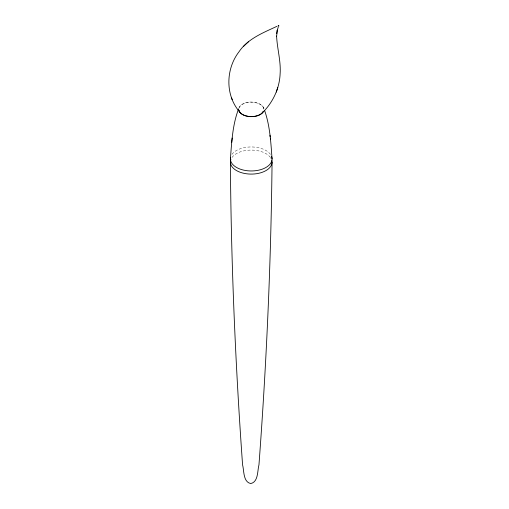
<?xml version="1.0" encoding="UTF-8"?>
<svg xmlns="http://www.w3.org/2000/svg" width="509" height="509" viewBox="0 0 509 509"><rect width="100%" height="100%" fill="white"/><g stroke="black" fill="none" stroke-linecap="round" stroke-linejoin="round"><path stroke-width="0.38" stroke-dasharray="2.54 1.91" d="M263.414 107.59L264.006 108.932M231.97 157.472A20.837 12.006 0.1 0 1 251.223 150.079A20.837 12.006 0.1 0 1 270.47 157.51M270.801 158A20.837 12.006 0.1 0 1 271.348 158.999M239.192 107.564A12.54 7.228 0.1 0 1 252.941 102.284A12.54 7.228 0.1 0 1 263.84 109.46M231.977 154.342A20.837 12.006 0.1 0 1 252.591 146.98A20.837 12.006 0.1 0 1 271.354 155.875M238.88 108.271A12.54 7.291 0.6 0 1 252.12 102.029A12.54 7.291 0.6 0 1 263.847 109.378"/><path stroke-width="0.76" d="M272.06 162.11C271.036 263.128 266.462 364.17 258.954 464.908C257.344 470.513 258.502 481.978 250.74 483.55C242.984 481.966 244.167 470.501 242.577 464.889C235.374 364.132 231.099 263.089 230.386 162.066M276.75 33.27L276.686 33.677L277.271 30.088L276.597 36.686L276.603 36.044C277.157 48.699 281.019 61.086 280.122 73.837C279.517 88.636 272.729 102.729 262.167 113.011M230.392 158.935C231.722 142.132 232.492 124.82 238.594 108.907M232.193 138.028L231.703 142.444M277.233 30.311L278.207 27.244M276.298 92.084L277.774 87.465M276.998 26.29C263.929 32.455 247.768 38.582 238.95 51.861C225.684 69.109 225.093 95.368 239.726 112.018M248.335 41.872L243.474 46.421M264.572 110.389C270.044 125.958 270.871 142.66 272.06 158.98M231.646 98.021L232.161 99.662M269.986 135.235L270.145 136.654M270.317 138.066L270.483 139.517M271.882 160.539A20.837 12.006 0.1 0 1 250.313 174.084A20.837 12.006 0.1 0 1 230.882 159.463M271.571 156.378A20.837 12.006 0.1 0 1 252.14 170.954A20.837 12.006 0.1 0 1 230.571 157.37M263.414 111.331A12.54 7.228 0.1 0 1 250.485 116.656A12.54 7.228 0.1 0 1 238.874 110.383M263.42 111.261A12.54 7.291 0.6 0 1 250.492 116.567A12.54 7.291 0.6 0 1 238.88 110.173M278.849 25.934C277.831 27.098 278.035 24.413 278.849 25.934"/></g></svg>
